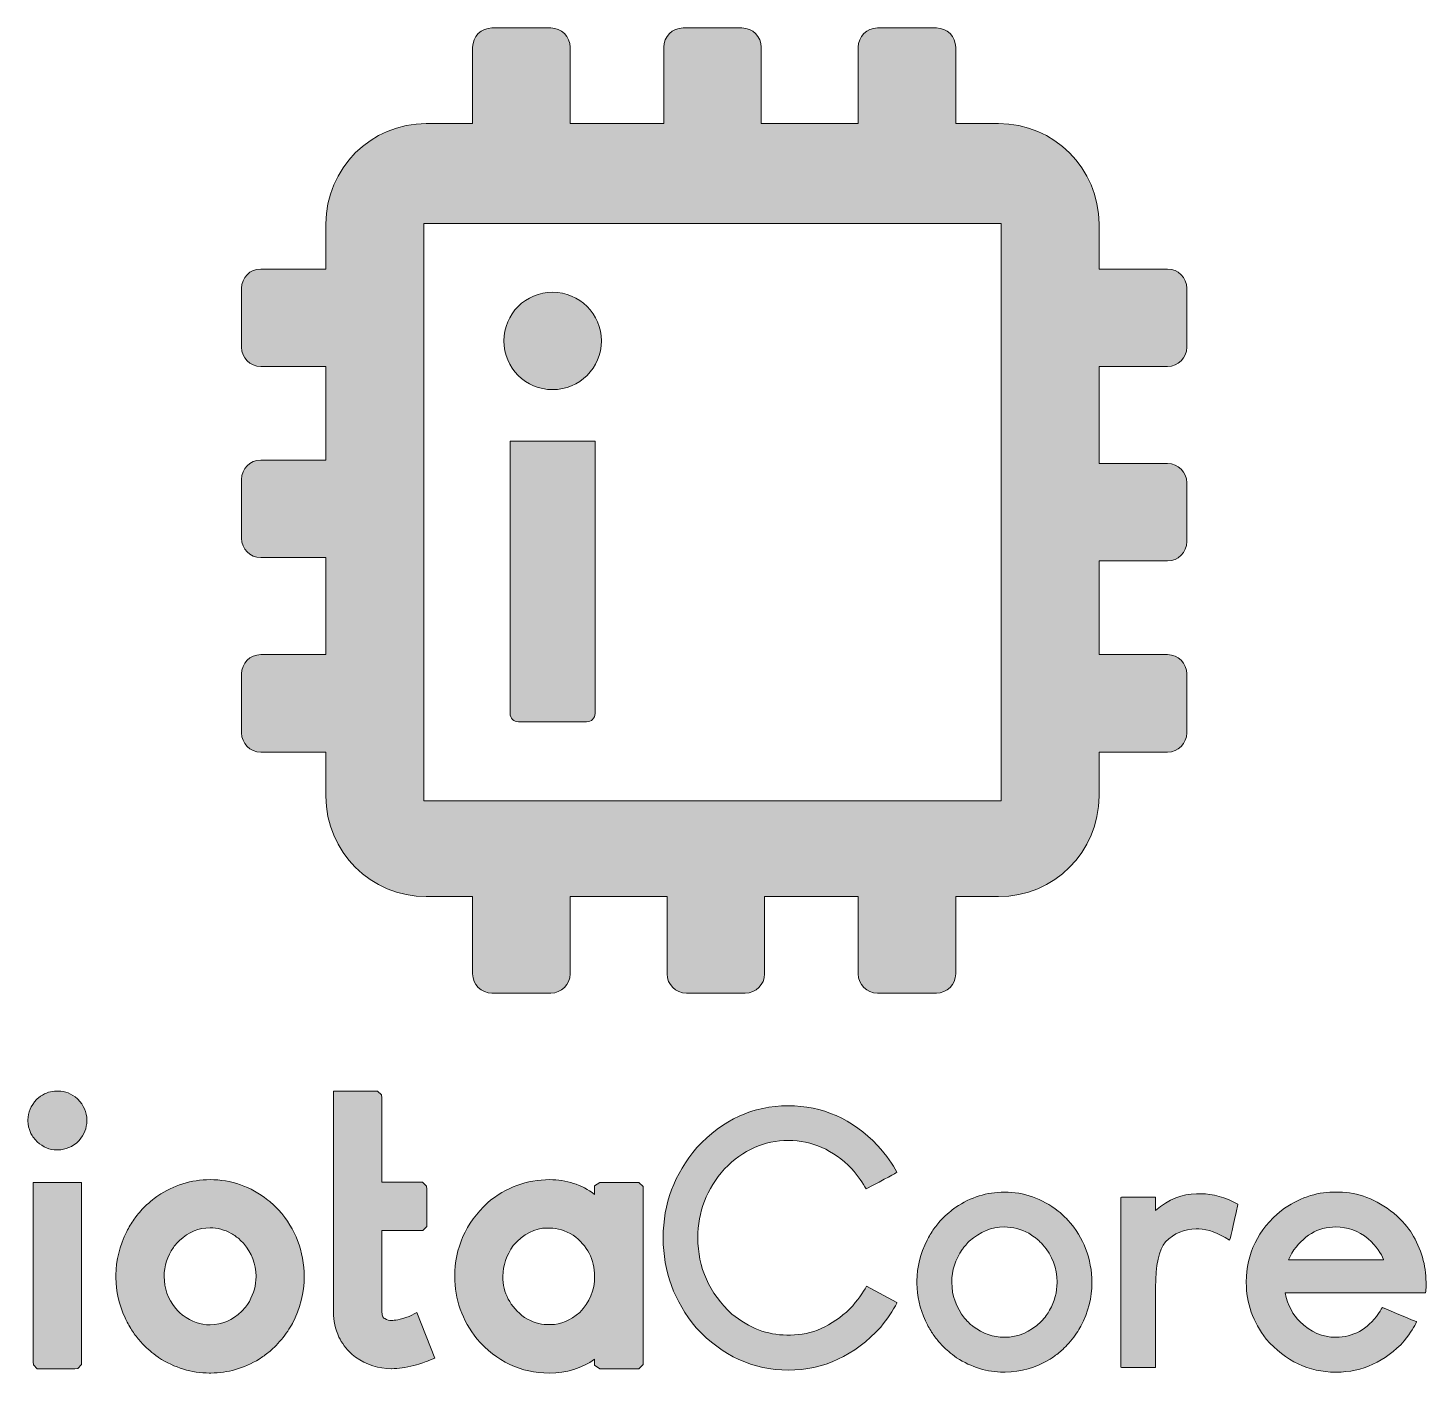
# Model space of a CAD drawing. Extents: x 103.1 to 186.9, y -332.1 to -251.5.
import ezdxf

# ---------------------------------------------------------------- set-up
doc = ezdxf.new("R2010")
doc.units = 0
doc.header["$MEASUREMENT"] = 0
doc.layers.add('Layer 1', color=7, linetype='Continuous', lineweight=0)

# ---------------------------------------------------------------- blocks, each defined once
blk = doc.blocks.new('Block_0')
at = {"layer": 'Layer 1', "true_color": 0x000000, "transparency": 33554687}
h = blk.add_hatch(color=18, dxfattribs=at)
h.dxf.hatch_style = 2
edge = h.paths.add_edge_path()
edge.add_spline(control_points=[(161.456, -297.806), (161.456, -297.806), (126.845, -297.806), (126.845, -297.806), (126.845, -297.806), (126.845, -263.195), (126.845, -263.195), (126.845, -263.195), (161.456, -263.195), (161.456, -263.195), (161.456, -263.195), (161.456, -297.806), (161.456, -297.806)], knot_values=[0, 0, 0, 0, 1, 1, 1, 2, 2, 2, 3, 3, 3, 4, 4, 4, 4], degree=3, periodic=0)
edge = h.paths.add_edge_path()
edge.add_spline(control_points=[(171.44, -271.76), (172.079, -271.76), (172.598, -271.243), (172.598, -270.603), (172.598, -270.603), (172.598, -267.072), (172.598, -267.072), (172.598, -266.432), (172.079, -265.916), (171.44, -265.916), (171.44, -265.916), (167.332, -265.916), (167.332, -265.916), (167.332, -265.916), (167.332, -263.209), (167.332, -263.209), (167.332, -259.886), (164.637, -257.19), (161.311, -257.19), (161.311, -257.19), (158.736, -257.19), (158.736, -257.19), (158.736, -257.19), (158.736, -252.618), (158.736, -252.618), (158.736, -251.979), (158.217, -251.46), (157.578, -251.46), (157.578, -251.46), (154.048, -251.46), (154.048, -251.46), (153.409, -251.46), (152.89, -251.979), (152.89, -252.618), (152.89, -252.618), (152.89, -257.19), (152.89, -257.19), (152.89, -257.19), (147.073, -257.19), (147.073, -257.19), (147.073, -257.19), (147.073, -252.618), (147.073, -252.618), (147.073, -251.979), (146.556, -251.46), (145.917, -251.46), (145.917, -251.46), (142.385, -251.46), (142.385, -251.46), (141.745, -251.46), (141.229, -251.979), (141.229, -252.618), (141.229, -252.618), (141.229, -257.19), (141.229, -257.19), (141.229, -257.19), (135.614, -257.19), (135.614, -257.19), (135.614, -257.19), (135.614, -252.618), (135.614, -252.618), (135.614, -251.979), (135.094, -251.46), (134.455, -251.46), (134.455, -251.46), (130.926, -251.46), (130.926, -251.46), (130.286, -251.46), (129.767, -251.979), (129.767, -252.618), (129.767, -252.618), (129.767, -257.19), (129.767, -257.19), (129.767, -257.19), (126.99, -257.19), (126.99, -257.19), (123.665, -257.19), (120.969, -259.886), (120.969, -263.209), (120.969, -263.209), (120.969, -265.916), (120.969, -265.916), (120.969, -265.916), (117.063, -265.916), (117.063, -265.916), (116.424, -265.916), (115.905, -266.432), (115.905, -267.072), (115.905, -267.072), (115.905, -270.603), (115.905, -270.603), (115.905, -271.243), (116.424, -271.76), (117.063, -271.76), (117.063, -271.76), (120.969, -271.76), (120.969, -271.76), (120.969, -271.76), (120.969, -277.375), (120.969, -277.375), (120.969, -277.375), (117.063, -277.375), (117.063, -277.375), (116.424, -277.375), (115.905, -277.894), (115.905, -278.533), (115.905, -278.533), (115.905, -282.063), (115.905, -282.063), (115.905, -282.702), (116.424, -283.221), (117.063, -283.221), (117.063, -283.221), (120.969, -283.221), (120.969, -283.221), (120.969, -283.221), (120.969, -289.038), (120.969, -289.038), (120.969, -289.038), (117.063, -289.038), (117.063, -289.038), (116.424, -289.038), (115.905, -289.555), (115.905, -290.194), (115.905, -290.194), (115.905, -293.726), (115.905, -293.726), (115.905, -294.365), (116.424, -294.882), (117.063, -294.882), (117.063, -294.882), (120.969, -294.882), (120.969, -294.882), (120.969, -294.882), (120.969, -297.53), (120.969, -297.53), (120.969, -300.855), (123.665, -303.551), (126.99, -303.551), (126.99, -303.551), (129.767, -303.551), (129.767, -303.551), (129.767, -303.551), (129.767, -308.18), (129.767, -308.18), (129.767, -308.819), (130.286, -309.338), (130.926, -309.338), (130.926, -309.338), (134.455, -309.338), (134.455, -309.338), (135.094, -309.338), (135.614, -308.819), (135.614, -308.18), (135.614, -308.18), (135.614, -303.551), (135.614, -303.551), (135.614, -303.551), (141.43, -303.551), (141.43, -303.551), (141.43, -303.551), (141.43, -308.18), (141.43, -308.18), (141.43, -308.819), (141.949, -309.338), (142.589, -309.338), (142.589, -309.338), (146.118, -309.338), (146.118, -309.338), (146.758, -309.338), (147.277, -308.819), (147.277, -308.18), (147.277, -308.18), (147.277, -303.551), (147.277, -303.551), (147.277, -303.551), (152.89, -303.551), (152.89, -303.551), (152.89, -303.551), (152.89, -308.18), (152.89, -308.18), (152.89, -308.819), (153.409, -309.338), (154.048, -309.338), (154.048, -309.338), (157.578, -309.338), (157.578, -309.338), (158.217, -309.338), (158.736, -308.819), (158.736, -308.18), (158.736, -308.18), (158.736, -303.551), (158.736, -303.551), (158.736, -303.551), (161.311, -303.551), (161.311, -303.551), (164.637, -303.551), (167.332, -300.855), (167.332, -297.53), (167.332, -297.53), (167.332, -294.882), (167.332, -294.882), (167.332, -294.882), (171.44, -294.882), (171.44, -294.882), (172.079, -294.882), (172.598, -294.365), (172.598, -293.726), (172.598, -293.726), (172.598, -290.194), (172.598, -290.194), (172.598, -289.555), (172.079, -289.038), (171.44, -289.038), (171.44, -289.038), (167.332, -289.038), (167.332, -289.038), (167.332, -289.038), (167.332, -283.423), (167.332, -283.423), (167.332, -283.423), (171.44, -283.423), (171.44, -283.423), (172.079, -283.423), (172.598, -282.904), (172.598, -282.264), (172.598, -282.264), (172.598, -278.735), (172.598, -278.735), (172.598, -278.096), (172.079, -277.576), (171.44, -277.576), (171.44, -277.576), (167.332, -277.576), (167.332, -277.576), (167.332, -277.576), (167.332, -271.76), (167.332, -271.76), (167.332, -271.76), (171.44, -271.76), (171.44, -271.76)], knot_values=[0, 0, 0, 0, 1, 1, 1, 2, 2, 2, 3, 3, 3, 4, 4, 4, 5, 5, 5, 6, 6, 6, 7, 7, 7, 8, 8, 8, 9, 9, 9, 10, 10, 10, 11, 11, 11, 12, 12, 12, 13, 13, 13, 14, 14, 14, 15, 15, 15, 16, 16, 16, 17, 17, 17, 18, 18, 18, 19, 19, 19, 20, 20, 20, 21, 21, 21, 22, 22, 22, 23, 23, 23, 24, 24, 24, 25, 25, 25, 26, 26, 26, 27, 27, 27, 28, 28, 28, 29, 29, 29, 30, 30, 30, 31, 31, 31, 32, 32, 32, 33, 33, 33, 34, 34, 34, 35, 35, 35, 36, 36, 36, 37, 37, 37, 38, 38, 38, 39, 39, 39, 40, 40, 40, 41, 41, 41, 42, 42, 42, 43, 43, 43, 44, 44, 44, 45, 45, 45, 46, 46, 46, 47, 47, 47, 48, 48, 48, 49, 49, 49, 50, 50, 50, 51, 51, 51, 52, 52, 52, 53, 53, 53, 54, 54, 54, 55, 55, 55, 56, 56, 56, 57, 57, 57, 58, 58, 58, 59, 59, 59, 60, 60, 60, 61, 61, 61, 62, 62, 62, 63, 63, 63, 64, 64, 64, 65, 65, 65, 66, 66, 66, 67, 67, 67, 68, 68, 68, 69, 69, 69, 70, 70, 70, 71, 71, 71, 72, 72, 72, 73, 73, 73, 74, 74, 74, 75, 75, 75, 76, 76, 76, 77, 77, 77, 78, 78, 78, 79, 79, 79, 80, 80, 80, 80], degree=3, periodic=0)
h = blk.add_hatch(color=18, dxfattribs=at)
h.dxf.hatch_style = 2
edge = h.paths.add_edge_path()
edge.add_spline(control_points=[(137.486, -270.227), (137.486, -271.841), (136.176, -273.149), (134.562, -273.149), (132.948, -273.149), (131.64, -271.841), (131.64, -270.227), (131.64, -268.613), (132.948, -267.303), (134.562, -267.303), (136.176, -267.303), (137.486, -268.613), (137.486, -270.227)], knot_values=[0, 0, 0, 0, 1, 1, 1, 2, 2, 2, 3, 3, 3, 4, 4, 4, 4], degree=3, periodic=0)
h = blk.add_hatch(color=18, dxfattribs=at)
h.dxf.hatch_style = 2
edge = h.paths.add_edge_path()
edge.add_spline(control_points=[(137.11, -276.232), (137.11, -276.232), (137.11, -292.563), (137.11, -292.563), (137.11, -292.842), (136.883, -293.068), (136.602, -293.068), (136.602, -293.068), (132.521, -293.068), (132.521, -293.068), (132.243, -293.068), (132.016, -292.842), (132.016, -292.563), (132.016, -292.563), (132.016, -276.232), (132.016, -276.232), (132.016, -276.232), (137.11, -276.232), (137.11, -276.232)], knot_values=[0, 0, 0, 0, 1, 1, 1, 2, 2, 2, 3, 3, 3, 4, 4, 4, 5, 5, 5, 6, 6, 6, 6], degree=3, periodic=0)
at = {"layer": 'Layer 1'}
for points, knots in [([(171.44, -271.76), (172.079, -271.76), (172.598, -271.243), (172.598, -270.603), (172.598, -270.603), (172.598, -267.072), (172.598, -267.072), (172.598, -266.432), (172.079, -265.916), (171.44, -265.916), (171.44, -265.916), (167.332, -265.916), (167.332, -265.916), (167.332, -265.916), (167.332, -263.209), (167.332, -263.209), (167.332, -259.886), (164.637, -257.19), (161.311, -257.19), (161.311, -257.19), (158.736, -257.19), (158.736, -257.19), (158.736, -257.19), (158.736, -252.618), (158.736, -252.618), (158.736, -251.979), (158.217, -251.46), (157.578, -251.46), (157.578, -251.46), (154.048, -251.46), (154.048, -251.46), (153.409, -251.46), (152.89, -251.979), (152.89, -252.618), (152.89, -252.618), (152.89, -257.19), (152.89, -257.19), (152.89, -257.19), (147.073, -257.19), (147.073, -257.19), (147.073, -257.19), (147.073, -252.618), (147.073, -252.618), (147.073, -251.979), (146.556, -251.46), (145.917, -251.46), (145.917, -251.46), (142.385, -251.46), (142.385, -251.46), (141.745, -251.46), (141.229, -251.979), (141.229, -252.618), (141.229, -252.618), (141.229, -257.19), (141.229, -257.19), (141.229, -257.19), (135.614, -257.19), (135.614, -257.19), (135.614, -257.19), (135.614, -252.618), (135.614, -252.618), (135.614, -251.979), (135.094, -251.46), (134.455, -251.46), (134.455, -251.46), (130.926, -251.46), (130.926, -251.46), (130.286, -251.46), (129.767, -251.979), (129.767, -252.618), (129.767, -252.618), (129.767, -257.19), (129.767, -257.19), (129.767, -257.19), (126.99, -257.19), (126.99, -257.19), (123.665, -257.19), (120.969, -259.886), (120.969, -263.209), (120.969, -263.209), (120.969, -265.916), (120.969, -265.916), (120.969, -265.916), (117.063, -265.916), (117.063, -265.916), (116.424, -265.916), (115.905, -266.432), (115.905, -267.072), (115.905, -267.072), (115.905, -270.603), (115.905, -270.603), (115.905, -271.243), (116.424, -271.76), (117.063, -271.76), (117.063, -271.76), (120.969, -271.76), (120.969, -271.76), (120.969, -271.76), (120.969, -277.375), (120.969, -277.375), (120.969, -277.375), (117.063, -277.375), (117.063, -277.375), (116.424, -277.375), (115.905, -277.894), (115.905, -278.533), (115.905, -278.533), (115.905, -282.063), (115.905, -282.063), (115.905, -282.702), (116.424, -283.221), (117.063, -283.221), (117.063, -283.221), (120.969, -283.221), (120.969, -283.221), (120.969, -283.221), (120.969, -289.038), (120.969, -289.038), (120.969, -289.038), (117.063, -289.038), (117.063, -289.038), (116.424, -289.038), (115.905, -289.555), (115.905, -290.194), (115.905, -290.194), (115.905, -293.726), (115.905, -293.726), (115.905, -294.365), (116.424, -294.882), (117.063, -294.882), (117.063, -294.882), (120.969, -294.882), (120.969, -294.882), (120.969, -294.882), (120.969, -297.53), (120.969, -297.53), (120.969, -300.855), (123.665, -303.551), (126.99, -303.551), (126.99, -303.551), (129.767, -303.551), (129.767, -303.551), (129.767, -303.551), (129.767, -308.18), (129.767, -308.18), (129.767, -308.819), (130.286, -309.338), (130.926, -309.338), (130.926, -309.338), (134.455, -309.338), (134.455, -309.338), (135.094, -309.338), (135.614, -308.819), (135.614, -308.18), (135.614, -308.18), (135.614, -303.551), (135.614, -303.551), (135.614, -303.551), (141.43, -303.551), (141.43, -303.551), (141.43, -303.551), (141.43, -308.18), (141.43, -308.18), (141.43, -308.819), (141.949, -309.338), (142.589, -309.338), (142.589, -309.338), (146.118, -309.338), (146.118, -309.338), (146.758, -309.338), (147.277, -308.819), (147.277, -308.18), (147.277, -308.18), (147.277, -303.551), (147.277, -303.551), (147.277, -303.551), (152.89, -303.551), (152.89, -303.551), (152.89, -303.551), (152.89, -308.18), (152.89, -308.18), (152.89, -308.819), (153.409, -309.338), (154.048, -309.338), (154.048, -309.338), (157.578, -309.338), (157.578, -309.338), (158.217, -309.338), (158.736, -308.819), (158.736, -308.18), (158.736, -308.18), (158.736, -303.551), (158.736, -303.551), (158.736, -303.551), (161.311, -303.551), (161.311, -303.551), (164.637, -303.551), (167.332, -300.855), (167.332, -297.53), (167.332, -297.53), (167.332, -294.882), (167.332, -294.882), (167.332, -294.882), (171.44, -294.882), (171.44, -294.882), (172.079, -294.882), (172.598, -294.365), (172.598, -293.726), (172.598, -293.726), (172.598, -290.194), (172.598, -290.194), (172.598, -289.555), (172.079, -289.038), (171.44, -289.038), (171.44, -289.038), (167.332, -289.038), (167.332, -289.038), (167.332, -289.038), (167.332, -283.423), (167.332, -283.423), (167.332, -283.423), (171.44, -283.423), (171.44, -283.423), (172.079, -283.423), (172.598, -282.904), (172.598, -282.264), (172.598, -282.264), (172.598, -278.735), (172.598, -278.735), (172.598, -278.096), (172.079, -277.576), (171.44, -277.576), (171.44, -277.576), (167.332, -277.576), (167.332, -277.576), (167.332, -277.576), (167.332, -271.76), (167.332, -271.76), (167.332, -271.76), (171.44, -271.76), (171.44, -271.76)], [0, 0, 0, 0, 1, 1, 1, 2, 2, 2, 3, 3, 3, 4, 4, 4, 5, 5, 5, 6, 6, 6, 7, 7, 7, 8, 8, 8, 9, 9, 9, 10, 10, 10, 11, 11, 11, 12, 12, 12, 13, 13, 13, 14, 14, 14, 15, 15, 15, 16, 16, 16, 17, 17, 17, 18, 18, 18, 19, 19, 19, 20, 20, 20, 21, 21, 21, 22, 22, 22, 23, 23, 23, 24, 24, 24, 25, 25, 25, 26, 26, 26, 27, 27, 27, 28, 28, 28, 29, 29, 29, 30, 30, 30, 31, 31, 31, 32, 32, 32, 33, 33, 33, 34, 34, 34, 35, 35, 35, 36, 36, 36, 37, 37, 37, 38, 38, 38, 39, 39, 39, 40, 40, 40, 41, 41, 41, 42, 42, 42, 43, 43, 43, 44, 44, 44, 45, 45, 45, 46, 46, 46, 47, 47, 47, 48, 48, 48, 49, 49, 49, 50, 50, 50, 51, 51, 51, 52, 52, 52, 53, 53, 53, 54, 54, 54, 55, 55, 55, 56, 56, 56, 57, 57, 57, 58, 58, 58, 59, 59, 59, 60, 60, 60, 61, 61, 61, 62, 62, 62, 63, 63, 63, 64, 64, 64, 65, 65, 65, 66, 66, 66, 67, 67, 67, 68, 68, 68, 69, 69, 69, 70, 70, 70, 71, 71, 71, 72, 72, 72, 73, 73, 73, 74, 74, 74, 75, 75, 75, 76, 76, 76, 77, 77, 77, 78, 78, 78, 79, 79, 79, 80, 80, 80, 80]), ([(161.456, -297.806), (161.456, -297.806), (126.845, -297.806), (126.845, -297.806), (126.845, -297.806), (126.845, -263.195), (126.845, -263.195), (126.845, -263.195), (161.456, -263.195), (161.456, -263.195), (161.456, -263.195), (161.456, -297.806), (161.456, -297.806)], [0, 0, 0, 0, 1, 1, 1, 2, 2, 2, 3, 3, 3, 4, 4, 4, 4]), ([(137.486, -270.227), (137.486, -271.841), (136.176, -273.149), (134.562, -273.149), (132.948, -273.149), (131.64, -271.841), (131.64, -270.227), (131.64, -268.613), (132.948, -267.303), (134.562, -267.303), (136.176, -267.303), (137.486, -268.613), (137.486, -270.227)], [0, 0, 0, 0, 1, 1, 1, 2, 2, 2, 3, 3, 3, 4, 4, 4, 4]), ([(137.11, -276.232), (137.11, -276.232), (137.11, -292.563), (137.11, -292.563), (137.11, -292.842), (136.883, -293.068), (136.602, -293.068), (136.602, -293.068), (132.521, -293.068), (132.521, -293.068), (132.243, -293.068), (132.016, -292.842), (132.016, -292.563), (132.016, -292.563), (132.016, -276.232), (132.016, -276.232), (132.016, -276.232), (137.11, -276.232), (137.11, -276.232)], [0, 0, 0, 0, 1, 1, 1, 2, 2, 2, 3, 3, 3, 4, 4, 4, 5, 5, 5, 6, 6, 6, 6])]:
    blk.add_open_spline(points, degree=3, knots=knots, dxfattribs=at)
blk = doc.blocks.new('Block_1')
at = {"layer": 'Layer 1', "true_color": 0x000000, "transparency": 33554687}
h = blk.add_hatch(color=18, dxfattribs=at)
h.dxf.hatch_style = 2
edge = h.paths.add_edge_path()
edge.add_spline(control_points=[(103.415, -320.686), (103.415, -320.686), (106.316, -320.686), (106.316, -320.686), (106.316, -320.686), (106.316, -331.614), (106.316, -331.614), (106.316, -331.614), (106.082, -331.849), (106.082, -331.849), (106.082, -331.849), (105.905, -331.859), (105.905, -331.859), (105.905, -331.859), (103.657, -331.859), (103.657, -331.859), (103.657, -331.859), (103.425, -331.622), (103.425, -331.622), (103.425, -331.622), (103.415, -331.447), (103.415, -331.447), (103.415, -331.447), (103.415, -320.686), (103.415, -320.686)], knot_values=[0, 0, 0, 0, 1, 1, 1, 2, 2, 2, 3, 3, 3, 4, 4, 4, 5, 5, 5, 6, 6, 6, 7, 7, 7, 8, 8, 8, 8], degree=3, periodic=0)
edge = h.paths.add_edge_path()
edge.add_spline(control_points=[(106.63, -316.939), (106.63, -316.939), (106.63, -317.005), (106.63, -317.005), (106.63, -317.427), (106.473, -317.821), (106.163, -318.178), (106.163, -318.178), (106.141, -318.201), (106.141, -318.201), (105.776, -318.557), (105.357, -318.737), (104.897, -318.737), (104.897, -318.737), (104.833, -318.737), (104.833, -318.737), (104.398, -318.737), (104.001, -318.574), (103.652, -318.253), (103.652, -318.253), (103.633, -318.234), (103.633, -318.234), (103.445, -318.036), (103.319, -317.857), (103.249, -317.688), (103.152, -317.467), (103.1, -317.237), (103.1, -317.016), (103.1, -317.016), (103.1, -316.929), (103.1, -316.929), (103.1, -316.494), (103.271, -316.09), (103.607, -315.726), (103.607, -315.726), (103.639, -315.695), (103.639, -315.695), (103.639, -315.695), (103.844, -315.522), (103.844, -315.522), (104.162, -315.313), (104.491, -315.207), (104.822, -315.207), (104.822, -315.207), (104.909, -315.207), (104.909, -315.207), (105.324, -315.207), (105.715, -315.364), (106.071, -315.674), (106.071, -315.674), (106.094, -315.696), (106.094, -315.696), (106.45, -316.062), (106.63, -316.479), (106.63, -316.939)], knot_values=[0, 0, 0, 0, 1, 1, 1, 2, 2, 2, 3, 3, 3, 4, 4, 4, 5, 5, 5, 6, 6, 6, 7, 7, 7, 8, 8, 8, 9, 9, 9, 10, 10, 10, 11, 11, 11, 12, 12, 12, 13, 13, 13, 14, 14, 14, 15, 15, 15, 16, 16, 16, 17, 17, 17, 18, 18, 18, 18], degree=3, periodic=0)
h = blk.add_hatch(color=18, dxfattribs=at)
h.dxf.hatch_style = 2
edge = h.paths.add_edge_path()
edge.add_spline(control_points=[(127.494, -331.221), (127.494, -331.221), (127.133, -331.373), (127.133, -331.373), (126.95, -331.45), (126.66, -331.547), (126.246, -331.669), (125.746, -331.796), (125.305, -331.858), (124.92, -331.858), (124.92, -331.858), (124.898, -331.858), (124.898, -331.858), (124.13, -331.858), (123.405, -331.623), (122.742, -331.158), (122.622, -331.072), (122.476, -330.948), (122.295, -330.775), (122.295, -330.775), (122.253, -330.729), (122.253, -330.729), (122.253, -330.729), (122.069, -330.489), (122.069, -330.489), (121.935, -330.314), (121.828, -330.138), (121.751, -329.964), (121.533, -329.472), (121.423, -328.973), (121.423, -328.481), (121.423, -328.481), (121.423, -315.207), (121.423, -315.207), (121.423, -315.207), (124.068, -315.207), (124.068, -315.207), (124.068, -315.207), (124.303, -315.441), (124.303, -315.441), (124.303, -315.441), (124.313, -315.618), (124.313, -315.618), (124.313, -315.618), (124.313, -320.676), (124.313, -320.676), (124.313, -320.676), (126.765, -320.676), (126.765, -320.676), (126.765, -320.676), (127.001, -320.909), (127.001, -320.909), (127.001, -320.909), (127.012, -321.087), (127.012, -321.087), (127.012, -321.087), (127.012, -323.331), (127.012, -323.331), (127.012, -323.331), (126.777, -323.566), (126.777, -323.566), (126.777, -323.566), (126.601, -323.577), (126.601, -323.577), (126.601, -323.577), (124.313, -323.577), (124.313, -323.577), (124.313, -323.577), (124.313, -328.404), (124.313, -328.404), (124.313, -328.763), (124.447, -328.829), (124.503, -328.857), (124.645, -328.934), (124.775, -328.968), (124.909, -328.968), (125.069, -328.968), (125.38, -328.925), (125.956, -328.719), (125.956, -328.719), (126.413, -328.496), (126.413, -328.496), (126.413, -328.496), (127.494, -331.221), (127.494, -331.221)], knot_values=[0, 0, 0, 0, 1, 1, 1, 2, 2, 2, 3, 3, 3, 4, 4, 4, 5, 5, 5, 6, 6, 6, 7, 7, 7, 8, 8, 8, 9, 9, 9, 10, 10, 10, 11, 11, 11, 12, 12, 12, 13, 13, 13, 14, 14, 14, 15, 15, 15, 16, 16, 16, 17, 17, 17, 18, 18, 18, 19, 19, 19, 20, 20, 20, 21, 21, 21, 22, 22, 22, 23, 23, 23, 24, 24, 24, 25, 25, 25, 26, 26, 26, 27, 27, 27, 28, 28, 28, 28], degree=3, periodic=0)
h = blk.add_hatch(color=18, dxfattribs=at)
h.dxf.hatch_style = 2
edge = h.paths.add_edge_path()
edge.add_spline(control_points=[(155.215, -327.88), (155.215, -327.88), (155.215, -327.924), (155.215, -327.924), (154.97, -328.378), (154.645, -328.858), (154.24, -329.363), (152.667, -331.081), (150.819, -331.94), (148.697, -331.94), (146.59, -331.94), (144.75, -331.096), (143.176, -329.407), (141.855, -327.812), (141.195, -326.025), (141.195, -324.047), (141.195, -324.047), (141.195, -323.982), (141.195, -323.982), (141.195, -321.983), (141.866, -320.189), (143.208, -318.602), (144.768, -316.927), (146.59, -316.09), (148.676, -316.09), (148.676, -316.09), (148.697, -316.09), (148.697, -316.09), (150.74, -316.09), (152.526, -316.884), (154.057, -318.472), (154.598, -319.093), (154.98, -319.626), (155.204, -320.074), (155.146, -320.125), (154.537, -320.46), (153.375, -321.081), (153.18, -320.728), (152.888, -320.319), (152.498, -319.857), (151.379, -318.731), (150.111, -318.169), (148.697, -318.169), (147.261, -318.169), (145.986, -318.738), (144.875, -319.879), (143.807, -321.085), (143.273, -322.46), (143.273, -324.004), (143.273, -325.795), (143.956, -327.321), (145.319, -328.584), (146.351, -329.422), (147.444, -329.84), (148.6, -329.84), (148.6, -329.84), (148.827, -329.84), (148.827, -329.84), (150.098, -329.84), (151.285, -329.316), (152.39, -328.271), (152.858, -327.751), (153.19, -327.3), (153.386, -326.917), (153.386, -326.917), (155.215, -327.88), (155.215, -327.88)], knot_values=[0, 0, 0, 0, 1, 1, 1, 2, 2, 2, 3, 3, 3, 4, 4, 4, 5, 5, 5, 6, 6, 6, 7, 7, 7, 8, 8, 8, 9, 9, 9, 10, 10, 10, 11, 11, 11, 12, 12, 12, 13, 13, 13, 14, 14, 14, 15, 15, 15, 16, 16, 16, 17, 17, 17, 18, 18, 18, 19, 19, 19, 20, 20, 20, 21, 21, 21, 22, 22, 22, 22], degree=3, periodic=0)
h = blk.add_hatch(color=18, dxfattribs=at)
h.dxf.hatch_style = 2
edge = h.paths.add_edge_path()
edge.add_spline(control_points=[(116.021, -324.336), (115.755, -324.055), (115.666, -323.998), (115.656, -323.993), (115.656, -323.993), (115.602, -323.97), (115.602, -323.97), (115.602, -323.97), (115.572, -323.94), (115.572, -323.94), (115.471, -323.856), (115.376, -323.791), (115.291, -323.745), (114.882, -323.525), (114.454, -323.414), (114.019, -323.414), (113.35, -323.414), (112.75, -323.66), (112.186, -324.167), (111.929, -324.424), (111.864, -324.529), (111.85, -324.555), (111.85, -324.555), (111.822, -324.601), (111.822, -324.601), (111.45, -325.119), (111.269, -325.688), (111.269, -326.337), (111.269, -327.037), (111.492, -327.656), (111.95, -328.231), (112.197, -328.509), (112.322, -328.609), (112.374, -328.643), (112.374, -328.643), (112.399, -328.66), (112.399, -328.66), (112.902, -329.042), (113.432, -329.228), (114.019, -329.228), (114.739, -329.228), (115.363, -328.961), (115.925, -328.411), (116.14, -328.184), (116.297, -327.981), (116.381, -327.82), (116.647, -327.339), (116.779, -326.847), (116.779, -326.349), (116.779, -326.349), (116.779, -326.315), (116.779, -326.315), (116.779, -325.578), (116.531, -324.931), (116.021, -324.336)], knot_values=[0, 0, 0, 0, 1, 1, 1, 2, 2, 2, 3, 3, 3, 4, 4, 4, 5, 5, 5, 6, 6, 6, 7, 7, 7, 8, 8, 8, 9, 9, 9, 10, 10, 10, 11, 11, 11, 12, 12, 12, 13, 13, 13, 14, 14, 14, 15, 15, 15, 16, 16, 16, 17, 17, 17, 18, 18, 18, 18], degree=3, periodic=0)
edge = h.paths.add_edge_path()
edge.add_spline(control_points=[(119.671, -326.337), (119.671, -327.308), (119.433, -328.252), (118.964, -329.144), (118.798, -329.444), (118.578, -329.766), (118.306, -330.106), (117.992, -330.469), (117.749, -330.711), (117.551, -330.858), (117.357, -331.018), (117.158, -331.162), (116.971, -331.279), (116.047, -331.838), (115.074, -332.119), (114.073, -332.119), (114.073, -332.119), (113.976, -332.119), (113.976, -332.119), (112.92, -332.119), (111.897, -331.807), (110.934, -331.189), (110.934, -331.189), (110.91, -331.173), (110.91, -331.173), (110.729, -331.038), (110.568, -330.91), (110.426, -330.79), (110.124, -330.535), (109.908, -330.318), (109.766, -330.13), (109.605, -329.945), (109.455, -329.744), (109.318, -329.531), (109.164, -329.284), (109.032, -329.043), (108.924, -328.812), (108.561, -328.01), (108.378, -327.2), (108.378, -326.402), (108.378, -326.402), (108.378, -326.24), (108.378, -326.24), (108.378, -325.373), (108.596, -324.493), (109.026, -323.626), (109.15, -323.384), (109.298, -323.14), (109.466, -322.895), (109.603, -322.702), (109.793, -322.473), (110.053, -322.19), (110.053, -322.19), (110.077, -322.167), (110.077, -322.167), (110.458, -321.816), (110.718, -321.603), (110.896, -321.492), (111.832, -320.853), (112.887, -320.523), (114.019, -320.523), (115.281, -320.523), (116.449, -320.935), (117.491, -321.745), (117.64, -321.854), (117.847, -322.046), (118.117, -322.323), (118.117, -322.323), (118.128, -322.335), (118.128, -322.335), (118.659, -322.927), (119.042, -323.547), (119.268, -324.178), (119.534, -324.86), (119.67, -325.591), (119.671, -326.337)], knot_values=[0, 0, 0, 0, 1, 1, 1, 2, 2, 2, 3, 3, 3, 4, 4, 4, 5, 5, 5, 6, 6, 6, 7, 7, 7, 8, 8, 8, 9, 9, 9, 10, 10, 10, 11, 11, 11, 12, 12, 12, 13, 13, 13, 14, 14, 14, 15, 15, 15, 16, 16, 16, 17, 17, 17, 18, 18, 18, 19, 19, 19, 20, 20, 20, 21, 21, 21, 22, 22, 22, 23, 23, 23, 24, 24, 24, 25, 25, 25, 25], degree=3, periodic=0)
h = blk.add_hatch(color=18, dxfattribs=at)
h.dxf.hatch_style = 2
edge = h.paths.add_edge_path()
edge.add_spline(control_points=[(135.79, -323.856), (135.319, -323.57), (134.854, -323.425), (134.409, -323.425), (134.409, -323.425), (134.236, -323.425), (134.236, -323.425), (133.489, -323.425), (132.824, -323.769), (132.202, -324.475), (131.786, -325.069), (131.583, -325.672), (131.583, -326.315), (131.583, -327.326), (132.007, -328.134), (132.879, -328.787), (133.355, -329.072), (133.805, -329.218), (134.214, -329.218), (134.214, -329.218), (134.453, -329.218), (134.453, -329.218), (135.047, -329.218), (135.617, -328.977), (136.192, -328.481), (136.792, -327.863), (137.083, -327.158), (137.083, -326.327), (137.083, -325.293), (136.661, -324.488), (135.79, -323.856)], knot_values=[0, 0, 0, 0, 1, 1, 1, 2, 2, 2, 3, 3, 3, 4, 4, 4, 5, 5, 5, 6, 6, 6, 7, 7, 7, 8, 8, 8, 9, 9, 9, 10, 10, 10, 10], degree=3, periodic=0)
edge = h.paths.add_edge_path()
edge.add_spline(control_points=[(139.985, -320.942), (139.985, -320.942), (139.985, -331.604), (139.985, -331.604), (139.985, -331.604), (139.729, -331.859), (139.729, -331.859), (139.729, -331.859), (137.396, -331.859), (137.396, -331.859), (137.396, -331.859), (137.083, -331.652), (137.083, -331.652), (137.083, -331.652), (137.083, -331.284), (137.083, -331.284), (136.32, -331.839), (135.41, -332.119), (134.366, -332.119), (134.366, -332.119), (134.355, -332.119), (134.355, -332.119), (132.66, -332.119), (131.203, -331.428), (130.024, -330.064), (129.138, -328.952), (128.693, -327.698), (128.693, -326.327), (128.693, -324.62), (129.354, -323.138), (130.66, -321.91), (131.764, -320.984), (133.013, -320.523), (134.388, -320.523), (135.393, -320.523), (136.296, -320.818), (137.083, -321.403), (137.083, -321.403), (137.083, -320.893), (137.083, -320.893), (137.083, -320.893), (137.396, -320.686), (137.396, -320.686), (137.396, -320.686), (139.729, -320.686), (139.729, -320.686), (139.729, -320.686), (139.985, -320.942), (139.985, -320.942)], knot_values=[0, 0, 0, 0, 1, 1, 1, 2, 2, 2, 3, 3, 3, 4, 4, 4, 5, 5, 5, 6, 6, 6, 7, 7, 7, 8, 8, 8, 9, 9, 9, 10, 10, 10, 11, 11, 11, 12, 12, 12, 13, 13, 13, 14, 14, 14, 15, 15, 15, 16, 16, 16, 16], degree=3, periodic=0)
h = blk.add_hatch(color=18, dxfattribs=at)
h.dxf.hatch_style = 2
edge = h.paths.add_edge_path()
edge.add_spline(control_points=[(164.815, -326.663), (164.815, -325.833), (164.531, -325.086), (163.961, -324.422), (163.715, -324.161), (163.55, -324.014), (163.463, -323.978), (163.34, -323.876), (163.225, -323.797), (163.116, -323.739), (162.646, -323.486), (162.159, -323.36), (161.654, -323.36), (160.89, -323.36), (160.189, -323.646), (159.554, -324.216), (159.33, -324.439), (159.189, -324.605), (159.132, -324.714), (158.713, -325.298), (158.504, -325.955), (158.504, -326.684), (158.504, -327.471), (158.76, -328.186), (159.272, -328.828), (159.496, -329.08), (159.669, -329.246), (159.792, -329.325), (160.362, -329.759), (160.983, -329.976), (161.654, -329.976), (162.478, -329.976), (163.206, -329.665), (163.842, -329.045), (164.094, -328.777), (164.271, -328.546), (164.372, -328.352), (164.668, -327.817), (164.815, -327.266), (164.815, -326.695), (164.815, -326.695), (164.815, -326.663), (164.815, -326.663)], knot_values=[0, 0, 0, 0, 1, 1, 1, 2, 2, 2, 3, 3, 3, 4, 4, 4, 5, 5, 5, 6, 6, 6, 7, 7, 7, 8, 8, 8, 9, 9, 9, 10, 10, 10, 11, 11, 11, 12, 12, 12, 13, 13, 13, 14, 14, 14, 14], degree=3, periodic=0)
edge = h.paths.add_edge_path()
edge.add_spline(control_points=[(166.906, -326.685), (166.906, -327.594), (166.686, -328.467), (166.245, -329.305), (166.094, -329.579), (165.889, -329.878), (165.628, -330.203), (165.347, -330.528), (165.119, -330.756), (164.946, -330.885), (164.751, -331.044), (164.567, -331.178), (164.394, -331.286), (163.535, -331.806), (162.64, -332.065), (161.709, -332.065), (161.709, -332.065), (161.611, -332.065), (161.611, -332.065), (160.63, -332.065), (159.688, -331.777), (158.786, -331.199), (158.612, -331.069), (158.457, -330.947), (158.32, -330.831), (158.038, -330.593), (157.836, -330.391), (157.714, -330.225), (157.562, -330.052), (157.421, -329.864), (157.291, -329.662), (157.147, -329.431), (157.024, -329.207), (156.924, -328.99), (156.584, -328.24), (156.414, -327.492), (156.414, -326.749), (156.414, -326.749), (156.414, -326.587), (156.414, -326.587), (156.414, -325.779), (156.616, -324.967), (157.021, -324.151), (157.137, -323.927), (157.273, -323.7), (157.433, -323.469), (157.555, -323.295), (157.739, -323.075), (157.984, -322.809), (158.338, -322.483), (158.591, -322.274), (158.742, -322.18), (159.63, -321.574), (160.601, -321.271), (161.654, -321.271), (162.831, -321.271), (163.907, -321.649), (164.881, -322.407), (165.018, -322.509), (165.213, -322.688), (165.466, -322.949), (165.964, -323.505), (166.317, -324.075), (166.526, -324.659), (166.779, -325.31), (166.905, -325.984), (166.906, -326.685)], knot_values=[0, 0, 0, 0, 1, 1, 1, 2, 2, 2, 3, 3, 3, 4, 4, 4, 5, 5, 5, 6, 6, 6, 7, 7, 7, 8, 8, 8, 9, 9, 9, 10, 10, 10, 11, 11, 11, 12, 12, 12, 13, 13, 13, 14, 14, 14, 15, 15, 15, 16, 16, 16, 17, 17, 17, 18, 18, 18, 19, 19, 19, 20, 20, 20, 21, 21, 21, 22, 22, 22, 22], degree=3, periodic=0)
h = blk.add_hatch(color=18, dxfattribs=at)
h.dxf.hatch_style = 2
edge = h.paths.add_edge_path()
edge.add_spline(control_points=[(175.66, -321.996), (175.66, -321.996), (175.66, -322.007), (175.66, -322.007), (175.356, -323.378), (175.19, -324.097), (175.162, -324.161), (174.469, -323.707), (173.855, -323.479), (173.321, -323.479), (173.321, -323.479), (173.148, -323.479), (173.148, -323.479), (172.455, -323.479), (171.845, -323.735), (171.318, -324.248), (170.921, -324.731), (170.723, -325.648), (170.723, -326.998), (170.723, -326.998), (170.723, -331.763), (170.723, -331.763), (170.723, -331.763), (170.701, -331.795), (170.701, -331.795), (170.701, -331.795), (168.676, -331.795), (168.676, -331.795), (168.676, -331.795), (168.644, -331.763), (168.644, -331.763), (168.644, -331.763), (168.644, -321.596), (168.644, -321.596), (168.644, -321.596), (168.676, -321.574), (168.676, -321.574), (168.676, -321.574), (170.701, -321.574), (170.701, -321.574), (170.701, -321.574), (170.723, -321.596), (170.723, -321.596), (170.723, -321.596), (170.723, -322.375), (170.723, -322.375), (171.517, -321.704), (172.332, -321.368), (173.169, -321.368), (173.169, -321.368), (173.44, -321.368), (173.44, -321.368), (174.154, -321.368), (174.895, -321.577), (175.66, -321.996)], knot_values=[0, 0, 0, 0, 1, 1, 1, 2, 2, 2, 3, 3, 3, 4, 4, 4, 5, 5, 5, 6, 6, 6, 7, 7, 7, 8, 8, 8, 9, 9, 9, 10, 10, 10, 11, 11, 11, 12, 12, 12, 13, 13, 13, 14, 14, 14, 15, 15, 15, 16, 16, 16, 17, 17, 17, 18, 18, 18, 18], degree=3, periodic=0)
h = blk.add_hatch(color=18, dxfattribs=at)
h.dxf.hatch_style = 2
edge = h.paths.add_edge_path()
edge.add_spline(control_points=[(184.396, -325.32), (184.263, -324.952), (183.957, -324.533), (183.479, -324.064), (182.884, -323.595), (182.234, -323.36), (181.53, -323.36), (180.457, -323.36), (179.576, -323.884), (178.888, -324.931), (178.888, -324.931), (178.7, -325.331), (178.7, -325.331), (178.7, -325.331), (184.396, -325.331), (184.396, -325.331), (184.396, -325.331), (184.396, -325.32), (184.396, -325.32)], knot_values=[0, 0, 0, 0, 1, 1, 1, 2, 2, 2, 3, 3, 3, 4, 4, 4, 5, 5, 5, 6, 6, 6, 6], degree=3, periodic=0)
edge = h.paths.add_edge_path()
edge.add_spline(control_points=[(186.943, -326.674), (186.943, -326.674), (186.943, -326.999), (186.943, -326.999), (186.943, -327.201), (186.928, -327.302), (186.896, -327.302), (186.896, -327.302), (178.488, -327.302), (178.488, -327.302), (178.668, -328.074), (178.966, -328.651), (179.381, -329.034), (180.015, -329.662), (180.735, -329.976), (181.542, -329.976), (182.56, -329.976), (183.413, -329.503), (184.102, -328.558), (184.234, -328.319), (184.313, -328.196), (184.337, -328.189), (185.683, -328.752), (186.364, -329.041), (186.38, -329.056), (186.271, -329.309), (186.023, -329.688), (185.641, -330.192), (184.489, -331.441), (183.131, -332.065), (181.565, -332.065), (181.565, -332.065), (181.518, -332.065), (181.518, -332.065), (179.905, -332.065), (178.52, -331.405), (177.361, -330.084), (176.562, -329.052), (176.163, -327.923), (176.163, -326.695), (176.163, -326.695), (176.163, -326.652), (176.163, -326.652), (176.163, -324.963), (176.863, -323.534), (178.266, -322.364), (179.299, -321.636), (180.336, -321.271), (181.377, -321.271), (181.377, -321.271), (181.718, -321.271), (181.718, -321.271), (182.86, -321.271), (183.961, -321.693), (185.018, -322.537), (185.534, -323.007), (185.891, -323.411), (186.086, -323.75), (186.658, -324.681), (186.943, -325.655), (186.943, -326.674)], knot_values=[0, 0, 0, 0, 1, 1, 1, 2, 2, 2, 3, 3, 3, 4, 4, 4, 5, 5, 5, 6, 6, 6, 7, 7, 7, 8, 8, 8, 9, 9, 9, 10, 10, 10, 11, 11, 11, 12, 12, 12, 13, 13, 13, 14, 14, 14, 15, 15, 15, 16, 16, 16, 17, 17, 17, 18, 18, 18, 19, 19, 19, 20, 20, 20, 20], degree=3, periodic=0)
at = {"layer": 'Layer 1'}
for points, knots in [([(106.63, -316.939), (106.63, -316.939), (106.63, -317.005), (106.63, -317.005), (106.63, -317.427), (106.473, -317.821), (106.163, -318.178), (106.163, -318.178), (106.141, -318.201), (106.141, -318.201), (105.776, -318.557), (105.357, -318.737), (104.897, -318.737), (104.897, -318.737), (104.833, -318.737), (104.833, -318.737), (104.398, -318.737), (104.001, -318.574), (103.652, -318.253), (103.652, -318.253), (103.633, -318.234), (103.633, -318.234), (103.445, -318.036), (103.319, -317.857), (103.249, -317.688), (103.152, -317.467), (103.1, -317.237), (103.1, -317.016), (103.1, -317.016), (103.1, -316.929), (103.1, -316.929), (103.1, -316.494), (103.271, -316.09), (103.607, -315.726), (103.607, -315.726), (103.639, -315.695), (103.639, -315.695), (103.639, -315.695), (103.844, -315.522), (103.844, -315.522), (104.162, -315.313), (104.491, -315.207), (104.822, -315.207), (104.822, -315.207), (104.909, -315.207), (104.909, -315.207), (105.324, -315.207), (105.715, -315.364), (106.071, -315.674), (106.071, -315.674), (106.094, -315.696), (106.094, -315.696), (106.45, -316.062), (106.63, -316.479), (106.63, -316.939)], [0, 0, 0, 0, 1, 1, 1, 2, 2, 2, 3, 3, 3, 4, 4, 4, 5, 5, 5, 6, 6, 6, 7, 7, 7, 8, 8, 8, 9, 9, 9, 10, 10, 10, 11, 11, 11, 12, 12, 12, 13, 13, 13, 14, 14, 14, 15, 15, 15, 16, 16, 16, 17, 17, 17, 18, 18, 18, 18]), ([(127.494, -331.221), (127.494, -331.221), (127.133, -331.373), (127.133, -331.373), (126.95, -331.45), (126.66, -331.547), (126.246, -331.669), (125.746, -331.796), (125.305, -331.858), (124.92, -331.858), (124.92, -331.858), (124.898, -331.858), (124.898, -331.858), (124.13, -331.858), (123.405, -331.623), (122.742, -331.158), (122.622, -331.072), (122.476, -330.948), (122.295, -330.775), (122.295, -330.775), (122.253, -330.729), (122.253, -330.729), (122.253, -330.729), (122.069, -330.489), (122.069, -330.489), (121.935, -330.314), (121.828, -330.138), (121.751, -329.964), (121.533, -329.472), (121.423, -328.973), (121.423, -328.481), (121.423, -328.481), (121.423, -315.207), (121.423, -315.207), (121.423, -315.207), (124.068, -315.207), (124.068, -315.207), (124.068, -315.207), (124.303, -315.441), (124.303, -315.441), (124.303, -315.441), (124.313, -315.618), (124.313, -315.618), (124.313, -315.618), (124.313, -320.676), (124.313, -320.676), (124.313, -320.676), (126.765, -320.676), (126.765, -320.676), (126.765, -320.676), (127.001, -320.909), (127.001, -320.909), (127.001, -320.909), (127.012, -321.087), (127.012, -321.087), (127.012, -321.087), (127.012, -323.331), (127.012, -323.331), (127.012, -323.331), (126.777, -323.566), (126.777, -323.566), (126.777, -323.566), (126.601, -323.577), (126.601, -323.577), (126.601, -323.577), (124.313, -323.577), (124.313, -323.577), (124.313, -323.577), (124.313, -328.404), (124.313, -328.404), (124.313, -328.763), (124.447, -328.829), (124.503, -328.857), (124.645, -328.934), (124.775, -328.968), (124.909, -328.968), (125.069, -328.968), (125.38, -328.925), (125.956, -328.719), (125.956, -328.719), (126.413, -328.496), (126.413, -328.496), (126.413, -328.496), (127.494, -331.221), (127.494, -331.221)], [0, 0, 0, 0, 1, 1, 1, 2, 2, 2, 3, 3, 3, 4, 4, 4, 5, 5, 5, 6, 6, 6, 7, 7, 7, 8, 8, 8, 9, 9, 9, 10, 10, 10, 11, 11, 11, 12, 12, 12, 13, 13, 13, 14, 14, 14, 15, 15, 15, 16, 16, 16, 17, 17, 17, 18, 18, 18, 19, 19, 19, 20, 20, 20, 21, 21, 21, 22, 22, 22, 23, 23, 23, 24, 24, 24, 25, 25, 25, 26, 26, 26, 27, 27, 27, 28, 28, 28, 28]), ([(155.215, -327.88), (155.215, -327.88), (155.215, -327.924), (155.215, -327.924), (154.97, -328.378), (154.645, -328.858), (154.24, -329.363), (152.667, -331.081), (150.819, -331.94), (148.697, -331.94), (146.59, -331.94), (144.75, -331.096), (143.176, -329.407), (141.855, -327.812), (141.195, -326.025), (141.195, -324.047), (141.195, -324.047), (141.195, -323.982), (141.195, -323.982), (141.195, -321.983), (141.866, -320.189), (143.208, -318.602), (144.768, -316.927), (146.59, -316.09), (148.676, -316.09), (148.676, -316.09), (148.697, -316.09), (148.697, -316.09), (150.74, -316.09), (152.526, -316.884), (154.057, -318.472), (154.598, -319.093), (154.98, -319.626), (155.204, -320.074), (155.146, -320.125), (154.537, -320.46), (153.375, -321.081), (153.18, -320.728), (152.888, -320.319), (152.498, -319.857), (151.379, -318.731), (150.111, -318.169), (148.697, -318.169), (147.261, -318.169), (145.986, -318.738), (144.875, -319.879), (143.807, -321.085), (143.273, -322.46), (143.273, -324.004), (143.273, -325.795), (143.956, -327.321), (145.319, -328.584), (146.351, -329.422), (147.444, -329.84), (148.6, -329.84), (148.6, -329.84), (148.827, -329.84), (148.827, -329.84), (150.098, -329.84), (151.285, -329.316), (152.39, -328.271), (152.858, -327.751), (153.19, -327.3), (153.386, -326.917), (153.386, -326.917), (155.215, -327.88), (155.215, -327.88)], [0, 0, 0, 0, 1, 1, 1, 2, 2, 2, 3, 3, 3, 4, 4, 4, 5, 5, 5, 6, 6, 6, 7, 7, 7, 8, 8, 8, 9, 9, 9, 10, 10, 10, 11, 11, 11, 12, 12, 12, 13, 13, 13, 14, 14, 14, 15, 15, 15, 16, 16, 16, 17, 17, 17, 18, 18, 18, 19, 19, 19, 20, 20, 20, 21, 21, 21, 22, 22, 22, 22]), ([(103.415, -320.686), (103.415, -320.686), (106.316, -320.686), (106.316, -320.686), (106.316, -320.686), (106.316, -331.614), (106.316, -331.614), (106.316, -331.614), (106.082, -331.849), (106.082, -331.849), (106.082, -331.849), (105.905, -331.859), (105.905, -331.859), (105.905, -331.859), (103.657, -331.859), (103.657, -331.859), (103.657, -331.859), (103.425, -331.622), (103.425, -331.622), (103.425, -331.622), (103.415, -331.447), (103.415, -331.447), (103.415, -331.447), (103.415, -320.686), (103.415, -320.686)], [0, 0, 0, 0, 1, 1, 1, 2, 2, 2, 3, 3, 3, 4, 4, 4, 5, 5, 5, 6, 6, 6, 7, 7, 7, 8, 8, 8, 8]), ([(119.671, -326.337), (119.671, -327.308), (119.433, -328.252), (118.964, -329.144), (118.798, -329.444), (118.578, -329.766), (118.306, -330.106), (117.992, -330.469), (117.749, -330.711), (117.551, -330.858), (117.357, -331.018), (117.158, -331.162), (116.971, -331.279), (116.047, -331.838), (115.074, -332.119), (114.073, -332.119), (114.073, -332.119), (113.976, -332.119), (113.976, -332.119), (112.92, -332.119), (111.897, -331.807), (110.934, -331.189), (110.934, -331.189), (110.91, -331.173), (110.91, -331.173), (110.729, -331.038), (110.568, -330.91), (110.426, -330.79), (110.124, -330.535), (109.908, -330.318), (109.766, -330.13), (109.605, -329.945), (109.455, -329.744), (109.318, -329.531), (109.164, -329.284), (109.032, -329.043), (108.924, -328.812), (108.561, -328.01), (108.378, -327.2), (108.378, -326.402), (108.378, -326.402), (108.378, -326.24), (108.378, -326.24), (108.378, -325.373), (108.596, -324.493), (109.026, -323.626), (109.15, -323.384), (109.298, -323.14), (109.466, -322.895), (109.603, -322.702), (109.793, -322.473), (110.053, -322.19), (110.053, -322.19), (110.077, -322.167), (110.077, -322.167), (110.458, -321.816), (110.718, -321.603), (110.896, -321.492), (111.832, -320.853), (112.887, -320.523), (114.019, -320.523), (115.281, -320.523), (116.449, -320.935), (117.491, -321.745), (117.64, -321.854), (117.847, -322.046), (118.117, -322.323), (118.117, -322.323), (118.128, -322.335), (118.128, -322.335), (118.659, -322.927), (119.042, -323.547), (119.268, -324.178), (119.534, -324.86), (119.67, -325.591), (119.671, -326.337)], [0, 0, 0, 0, 1, 1, 1, 2, 2, 2, 3, 3, 3, 4, 4, 4, 5, 5, 5, 6, 6, 6, 7, 7, 7, 8, 8, 8, 9, 9, 9, 10, 10, 10, 11, 11, 11, 12, 12, 12, 13, 13, 13, 14, 14, 14, 15, 15, 15, 16, 16, 16, 17, 17, 17, 18, 18, 18, 19, 19, 19, 20, 20, 20, 21, 21, 21, 22, 22, 22, 23, 23, 23, 24, 24, 24, 25, 25, 25, 25]), ([(139.985, -320.942), (139.985, -320.942), (139.985, -331.604), (139.985, -331.604), (139.985, -331.604), (139.729, -331.859), (139.729, -331.859), (139.729, -331.859), (137.396, -331.859), (137.396, -331.859), (137.396, -331.859), (137.083, -331.652), (137.083, -331.652), (137.083, -331.652), (137.083, -331.284), (137.083, -331.284), (136.32, -331.839), (135.41, -332.119), (134.366, -332.119), (134.366, -332.119), (134.355, -332.119), (134.355, -332.119), (132.66, -332.119), (131.203, -331.428), (130.024, -330.064), (129.138, -328.952), (128.693, -327.698), (128.693, -326.327), (128.693, -324.62), (129.354, -323.138), (130.66, -321.91), (131.764, -320.984), (133.013, -320.523), (134.388, -320.523), (135.393, -320.523), (136.296, -320.818), (137.083, -321.403), (137.083, -321.403), (137.083, -320.893), (137.083, -320.893), (137.083, -320.893), (137.396, -320.686), (137.396, -320.686), (137.396, -320.686), (139.729, -320.686), (139.729, -320.686), (139.729, -320.686), (139.985, -320.942), (139.985, -320.942)], [0, 0, 0, 0, 1, 1, 1, 2, 2, 2, 3, 3, 3, 4, 4, 4, 5, 5, 5, 6, 6, 6, 7, 7, 7, 8, 8, 8, 9, 9, 9, 10, 10, 10, 11, 11, 11, 12, 12, 12, 13, 13, 13, 14, 14, 14, 15, 15, 15, 16, 16, 16, 16]), ([(166.906, -326.685), (166.906, -327.594), (166.686, -328.467), (166.245, -329.305), (166.094, -329.579), (165.889, -329.878), (165.628, -330.203), (165.347, -330.528), (165.119, -330.756), (164.946, -330.885), (164.751, -331.044), (164.567, -331.178), (164.394, -331.286), (163.535, -331.806), (162.64, -332.065), (161.709, -332.065), (161.709, -332.065), (161.611, -332.065), (161.611, -332.065), (160.63, -332.065), (159.688, -331.777), (158.786, -331.199), (158.612, -331.069), (158.457, -330.947), (158.32, -330.831), (158.038, -330.593), (157.836, -330.391), (157.714, -330.225), (157.562, -330.052), (157.421, -329.864), (157.291, -329.662), (157.147, -329.431), (157.024, -329.207), (156.924, -328.99), (156.584, -328.24), (156.414, -327.492), (156.414, -326.749), (156.414, -326.749), (156.414, -326.587), (156.414, -326.587), (156.414, -325.779), (156.616, -324.967), (157.021, -324.151), (157.137, -323.927), (157.273, -323.7), (157.433, -323.469), (157.555, -323.295), (157.739, -323.075), (157.984, -322.809), (158.338, -322.483), (158.591, -322.274), (158.742, -322.18), (159.63, -321.574), (160.601, -321.271), (161.654, -321.271), (162.831, -321.271), (163.907, -321.649), (164.881, -322.407), (165.018, -322.509), (165.213, -322.688), (165.466, -322.949), (165.964, -323.505), (166.317, -324.075), (166.526, -324.659), (166.779, -325.31), (166.905, -325.984), (166.906, -326.685)], [0, 0, 0, 0, 1, 1, 1, 2, 2, 2, 3, 3, 3, 4, 4, 4, 5, 5, 5, 6, 6, 6, 7, 7, 7, 8, 8, 8, 9, 9, 9, 10, 10, 10, 11, 11, 11, 12, 12, 12, 13, 13, 13, 14, 14, 14, 15, 15, 15, 16, 16, 16, 17, 17, 17, 18, 18, 18, 19, 19, 19, 20, 20, 20, 21, 21, 21, 22, 22, 22, 22]), ([(175.66, -321.996), (175.66, -321.996), (175.66, -322.007), (175.66, -322.007), (175.356, -323.378), (175.19, -324.097), (175.162, -324.161), (174.469, -323.707), (173.855, -323.479), (173.321, -323.479), (173.321, -323.479), (173.148, -323.479), (173.148, -323.479), (172.455, -323.479), (171.845, -323.735), (171.318, -324.248), (170.921, -324.731), (170.723, -325.648), (170.723, -326.998), (170.723, -326.998), (170.723, -331.763), (170.723, -331.763), (170.723, -331.763), (170.701, -331.795), (170.701, -331.795), (170.701, -331.795), (168.676, -331.795), (168.676, -331.795), (168.676, -331.795), (168.644, -331.763), (168.644, -331.763), (168.644, -331.763), (168.644, -321.596), (168.644, -321.596), (168.644, -321.596), (168.676, -321.574), (168.676, -321.574), (168.676, -321.574), (170.701, -321.574), (170.701, -321.574), (170.701, -321.574), (170.723, -321.596), (170.723, -321.596), (170.723, -321.596), (170.723, -322.375), (170.723, -322.375), (171.517, -321.704), (172.332, -321.368), (173.169, -321.368), (173.169, -321.368), (173.44, -321.368), (173.44, -321.368), (174.154, -321.368), (174.895, -321.577), (175.66, -321.996)], [0, 0, 0, 0, 1, 1, 1, 2, 2, 2, 3, 3, 3, 4, 4, 4, 5, 5, 5, 6, 6, 6, 7, 7, 7, 8, 8, 8, 9, 9, 9, 10, 10, 10, 11, 11, 11, 12, 12, 12, 13, 13, 13, 14, 14, 14, 15, 15, 15, 16, 16, 16, 17, 17, 17, 18, 18, 18, 18]), ([(186.943, -326.674), (186.943, -326.674), (186.943, -326.999), (186.943, -326.999), (186.943, -327.201), (186.928, -327.302), (186.896, -327.302), (186.896, -327.302), (178.488, -327.302), (178.488, -327.302), (178.668, -328.074), (178.966, -328.651), (179.381, -329.034), (180.015, -329.662), (180.735, -329.976), (181.542, -329.976), (182.56, -329.976), (183.413, -329.503), (184.102, -328.558), (184.234, -328.319), (184.313, -328.196), (184.337, -328.189), (185.683, -328.752), (186.364, -329.041), (186.38, -329.056), (186.271, -329.309), (186.023, -329.688), (185.641, -330.192), (184.489, -331.441), (183.131, -332.065), (181.565, -332.065), (181.565, -332.065), (181.518, -332.065), (181.518, -332.065), (179.905, -332.065), (178.52, -331.405), (177.361, -330.084), (176.562, -329.052), (176.163, -327.923), (176.163, -326.695), (176.163, -326.695), (176.163, -326.652), (176.163, -326.652), (176.163, -324.963), (176.863, -323.534), (178.266, -322.364), (179.299, -321.636), (180.336, -321.271), (181.377, -321.271), (181.377, -321.271), (181.718, -321.271), (181.718, -321.271), (182.86, -321.271), (183.961, -321.693), (185.018, -322.537), (185.534, -323.007), (185.891, -323.411), (186.086, -323.75), (186.658, -324.681), (186.943, -325.655), (186.943, -326.674)], [0, 0, 0, 0, 1, 1, 1, 2, 2, 2, 3, 3, 3, 4, 4, 4, 5, 5, 5, 6, 6, 6, 7, 7, 7, 8, 8, 8, 9, 9, 9, 10, 10, 10, 11, 11, 11, 12, 12, 12, 13, 13, 13, 14, 14, 14, 15, 15, 15, 16, 16, 16, 17, 17, 17, 18, 18, 18, 19, 19, 19, 20, 20, 20, 20]), ([(116.021, -324.336), (115.755, -324.055), (115.666, -323.998), (115.656, -323.993), (115.656, -323.993), (115.602, -323.97), (115.602, -323.97), (115.602, -323.97), (115.572, -323.94), (115.572, -323.94), (115.471, -323.856), (115.376, -323.791), (115.291, -323.745), (114.882, -323.525), (114.454, -323.414), (114.019, -323.414), (113.35, -323.414), (112.75, -323.66), (112.186, -324.167), (111.929, -324.424), (111.864, -324.529), (111.85, -324.555), (111.85, -324.555), (111.822, -324.601), (111.822, -324.601), (111.45, -325.119), (111.269, -325.688), (111.269, -326.337), (111.269, -327.037), (111.492, -327.656), (111.95, -328.231), (112.197, -328.509), (112.322, -328.609), (112.374, -328.643), (112.374, -328.643), (112.399, -328.66), (112.399, -328.66), (112.902, -329.042), (113.432, -329.228), (114.019, -329.228), (114.739, -329.228), (115.363, -328.961), (115.925, -328.411), (116.14, -328.184), (116.297, -327.981), (116.381, -327.82), (116.647, -327.339), (116.779, -326.847), (116.779, -326.349), (116.779, -326.349), (116.779, -326.315), (116.779, -326.315), (116.779, -325.578), (116.531, -324.931), (116.021, -324.336)], [0, 0, 0, 0, 1, 1, 1, 2, 2, 2, 3, 3, 3, 4, 4, 4, 5, 5, 5, 6, 6, 6, 7, 7, 7, 8, 8, 8, 9, 9, 9, 10, 10, 10, 11, 11, 11, 12, 12, 12, 13, 13, 13, 14, 14, 14, 15, 15, 15, 16, 16, 16, 17, 17, 17, 18, 18, 18, 18]), ([(135.79, -323.856), (135.319, -323.57), (134.854, -323.425), (134.409, -323.425), (134.409, -323.425), (134.236, -323.425), (134.236, -323.425), (133.489, -323.425), (132.824, -323.769), (132.202, -324.475), (131.786, -325.069), (131.583, -325.672), (131.583, -326.315), (131.583, -327.326), (132.007, -328.134), (132.879, -328.787), (133.355, -329.072), (133.805, -329.218), (134.214, -329.218), (134.214, -329.218), (134.453, -329.218), (134.453, -329.218), (135.047, -329.218), (135.617, -328.977), (136.192, -328.481), (136.792, -327.863), (137.083, -327.158), (137.083, -326.327), (137.083, -325.293), (136.661, -324.488), (135.79, -323.856)], [0, 0, 0, 0, 1, 1, 1, 2, 2, 2, 3, 3, 3, 4, 4, 4, 5, 5, 5, 6, 6, 6, 7, 7, 7, 8, 8, 8, 9, 9, 9, 10, 10, 10, 10]), ([(164.815, -326.663), (164.815, -325.833), (164.531, -325.086), (163.961, -324.422), (163.715, -324.161), (163.55, -324.014), (163.463, -323.978), (163.34, -323.876), (163.225, -323.797), (163.116, -323.739), (162.646, -323.486), (162.159, -323.36), (161.654, -323.36), (160.89, -323.36), (160.189, -323.646), (159.554, -324.216), (159.33, -324.439), (159.189, -324.605), (159.132, -324.714), (158.713, -325.298), (158.504, -325.955), (158.504, -326.684), (158.504, -327.471), (158.76, -328.186), (159.272, -328.828), (159.496, -329.08), (159.669, -329.246), (159.792, -329.325), (160.362, -329.759), (160.983, -329.976), (161.654, -329.976), (162.478, -329.976), (163.206, -329.665), (163.842, -329.045), (164.094, -328.777), (164.271, -328.546), (164.372, -328.352), (164.668, -327.817), (164.815, -327.266), (164.815, -326.695), (164.815, -326.695), (164.815, -326.663), (164.815, -326.663)], [0, 0, 0, 0, 1, 1, 1, 2, 2, 2, 3, 3, 3, 4, 4, 4, 5, 5, 5, 6, 6, 6, 7, 7, 7, 8, 8, 8, 9, 9, 9, 10, 10, 10, 11, 11, 11, 12, 12, 12, 13, 13, 13, 14, 14, 14, 14]), ([(184.396, -325.32), (184.263, -324.952), (183.957, -324.533), (183.479, -324.064), (182.884, -323.595), (182.234, -323.36), (181.53, -323.36), (180.457, -323.36), (179.576, -323.884), (178.888, -324.931), (178.888, -324.931), (178.7, -325.331), (178.7, -325.331), (178.7, -325.331), (184.396, -325.331), (184.396, -325.331), (184.396, -325.331), (184.396, -325.32), (184.396, -325.32)], [0, 0, 0, 0, 1, 1, 1, 2, 2, 2, 3, 3, 3, 4, 4, 4, 5, 5, 5, 6, 6, 6, 6])]:
    blk.add_open_spline(points, degree=3, knots=knots, dxfattribs=at)

msp = doc.modelspace()

# ---------------------------------------------------------------- block references
at = {"layer": 'Layer 1'}
for name in ['Block_0', 'Block_1']:
    msp.add_blockref(name, (0, 0), dxfattribs=at)

doc.saveas('drawing.dxf')
